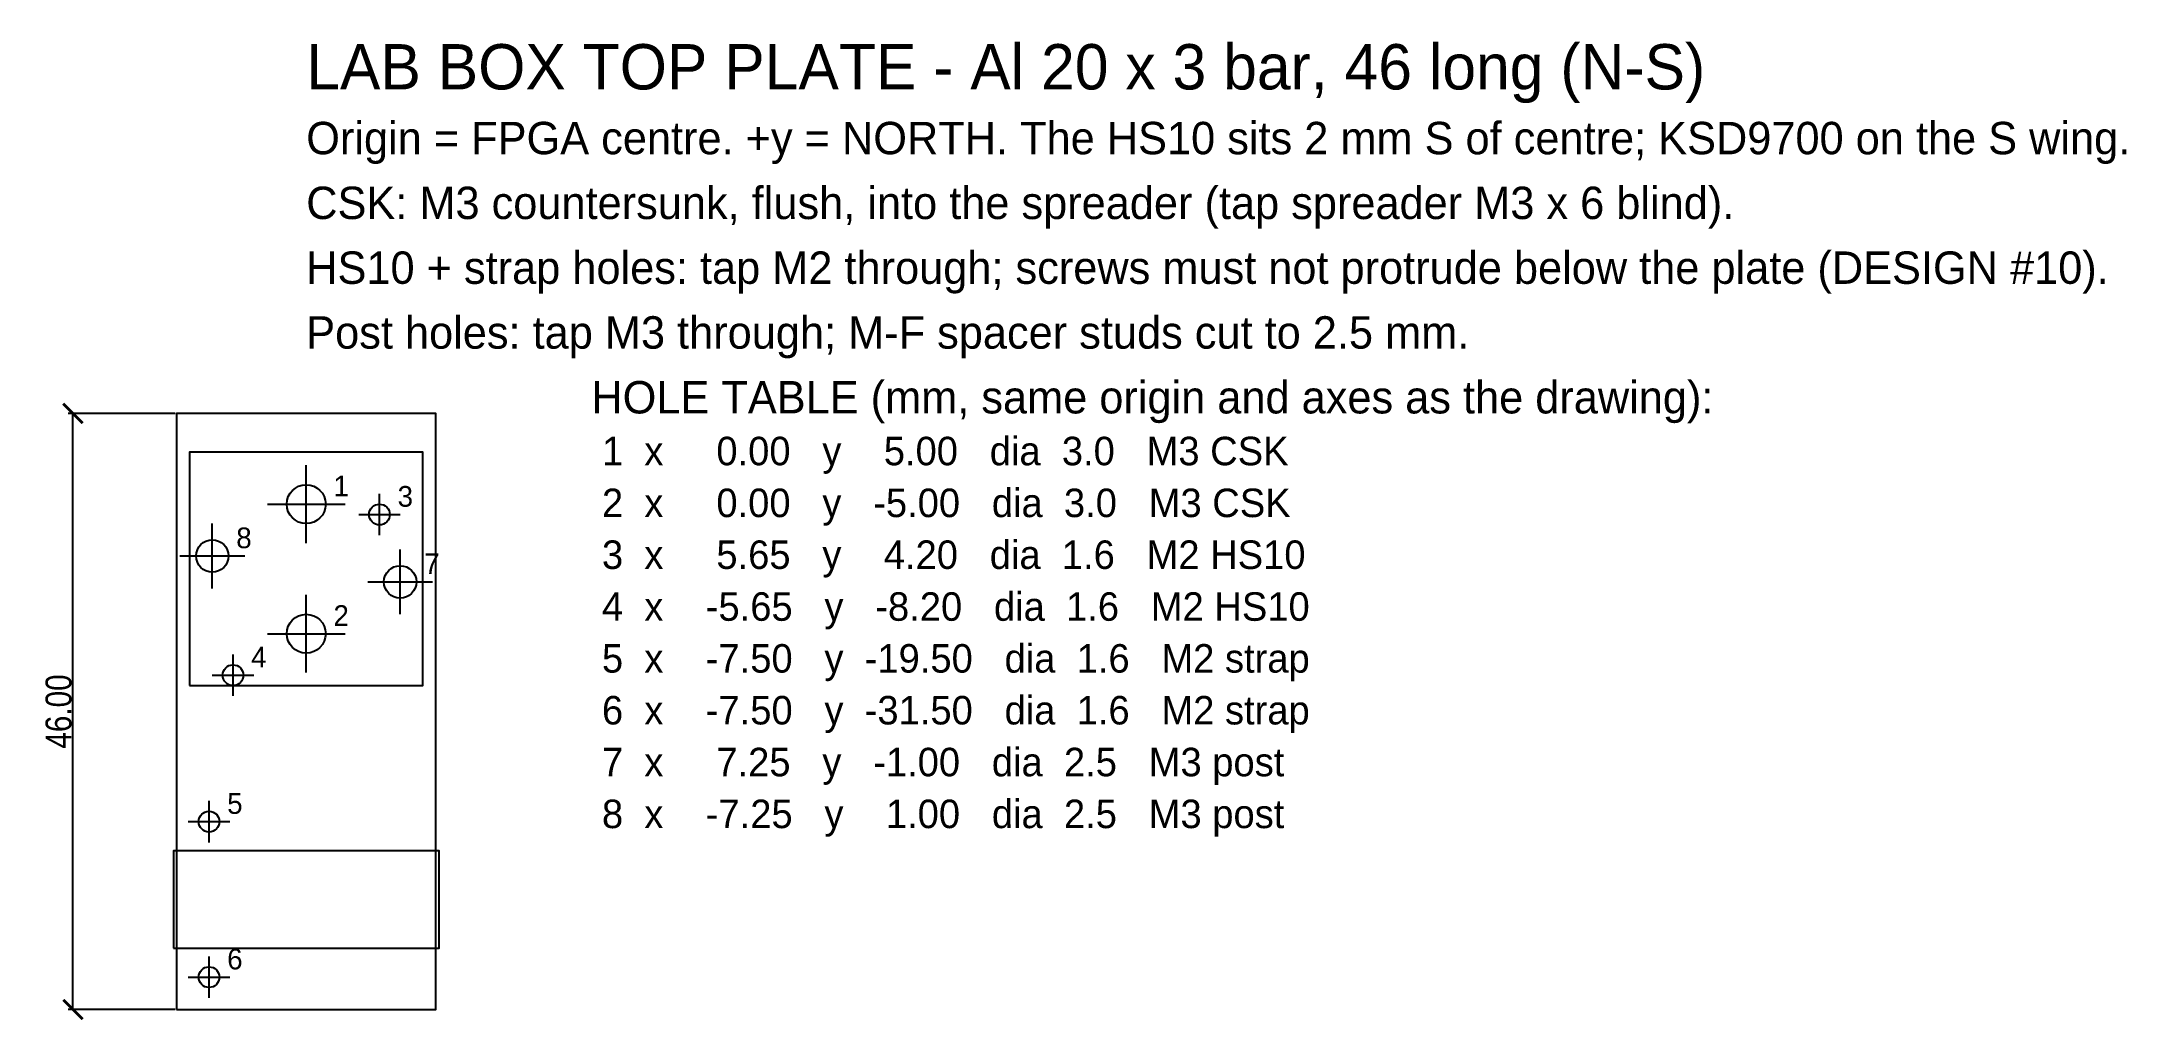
# Model space of a CAD drawing. Header units: millimetres. Extents: x -20 to 140, y -35 to 41.
import ezdxf

# ---------------------------------------------------------------- set-up
doc = ezdxf.new("R2010")
doc.units = ezdxf.units.MM
for name, color, linetype in [('DIM', 5, 'Continuous'), ('HIDDEN', 8, 'Continuous'), ('HOLES', 1, 'Continuous'), ('OUTLINE', 7, 'Continuous'), ('TEXT', 3, 'Continuous')]:
    doc.layers.add(name, color=color, linetype=linetype)
doc.styles.add('OpenSansCondensed-Light', font='OpenSansCondensed-Light.ttf')
doc.dimstyles.new('EZDXF', dxfattribs={"dimtxt": 0.25, "dimasz": 0.175, "dimexe": 0.375, "dimexo": 0.125, "dimgap": 0.1, "dimtad": 1, "dimlfac": 100, "dimzin": 12, "dimdsep": 46, "dimtxsty": 'OpenSansCondensed-Light', "dimblk": 'ARCHTICK', "dimcen": 2.5, "dimazin": 3, "dimtfac": 0.5, "dimtmove": 2, "dimatfit": 3})

# ---------------------------------------------------------------- blocks, each defined once
blk = doc.blocks.new('_ARCHTICK')
at = {"color": 0, "linetype": 'BYBLOCK', "const_width": 0.15}
blk.add_lwpolyline([(-0.5, -0.5), (0.5, 0.5)], dxfattribs=at)

msp = doc.modelspace()

# ---------------------------------------------------------------- linework, layer by layer
at = {"layer": 'HIDDEN'}
for p, q in [((0, 2), (0, 8)), ((-3, 5), (3, 5)), ((5.65, 2.6), (5.65, 5.8)), ((-7.25, -1.5), (-7.25, 3.5)), ((4.05, 4.2), (7.25, 4.2)), ((-9.75, 1), (-4.75, 1)), ((7.25, -3.5), (7.25, 1.5)), ((4.75, -1), (9.75, -1)), ((0, -8), (0, -2)), ((-3, -5), (3, -5)), ((-5.65, -9.8), (-5.65, -6.6)), ((-7.25, -8.2), (-4.05, -8.2)), ((-7.5, -21.1), (-7.5, -17.9)), ((-9.1, -19.5), (-5.9, -19.5)), ((-7.5, -33.1), (-7.5, -29.9)), ((-9.1, -31.5), (-5.9, -31.5))]:
    msp.add_line(p, q, dxfattribs=at)
for points in [[(-9, -9), (9, -9), (9, 9), (-9, 9)], [(-10.25, -29.25), (10.25, -29.25), (10.25, -21.75), (-10.25, -21.75)]]:
    msp.add_lwpolyline(points, close=True, dxfattribs=at)
at = {"layer": 'HOLES'}
for centre, radius in [((0, 5), 1.5), ((5.65, 4.2), 0.8), ((-7.25, 1), 1.25), ((7.25, -1), 1.25), ((0, -5), 1.5), ((-5.65, -8.2), 0.8), ((-7.5, -19.5), 0.8), ((-7.5, -31.5), 0.8)]:
    msp.add_circle(centre, radius, dxfattribs=at)
at = {"layer": 'OUTLINE'}
msp.add_lwpolyline([(-10, -34), (10, -34), (10, 12), (-10, 12)], close=True, dxfattribs=at)

# ---------------------------------------------------------------- texts
at = {"layer": 'TEXT'}
for s, height, p in [('LAB BOX TOP PLATE - Al 20 x 3 bar, 46 long (N-S)', 3.5, (0, 37)), ('Origin = FPGA centre. +y = NORTH. The HS10 sits 2 mm S of centre; KSD9700 on the S wing.', 2.5, (0, 32)), ('CSK: M3 countersunk, flush, into the spreader (tap spreader M3 x 6 blind).', 2.5, (0, 27)), ('HS10 + strap holes: tap M2 through; screws must not protrude below the plate (DESIGN #10).', 2.5, (0, 22)), ('Post holes: tap M3 through; M-F spacer studs cut to 2.5 mm.', 2.5, (0, 17)), ('HOLE TABLE (mm, same origin and axes as the drawing):', 2.5, (22, 12)), (' 1  x     0.00   y    5.00   dia  3.0   M3 CSK', 2.2, (22, 8)), ('1', 1.6, (2.1, 5.6)), ('3', 1.6, (7.05, 4.8)), (' 2  x     0.00   y   -5.00   dia  3.0   M3 CSK', 2.2, (22, 4)), ('8', 1.6, (-5.4, 1.6)), (' 3  x     5.65   y    4.20   dia  1.6   M2 HS10', 2.2, (22, 0)), ('7', 1.6, (9.1, -0.4)), ('2', 1.6, (2.1, -4.4)), (' 4  x    -5.65   y   -8.20   dia  1.6   M2 HS10', 2.2, (22, -4)), ('4', 1.6, (-4.25, -7.6)), (' 5  x    -7.50   y  -19.50   dia  1.6   M2 strap', 2.2, (22, -8)), (' 6  x    -7.50   y  -31.50   dia  1.6   M2 strap', 2.2, (22, -12)), (' 7  x     7.25   y   -1.00   dia  2.5   M3 post', 2.2, (22, -16)), ('5', 1.6, (-6.1, -18.9)), (' 8  x    -7.25   y    1.00   dia  2.5   M3 post', 2.2, (22, -20)), ('6', 1.6, (-6.1, -30.9))]:
    msp.add_text(s, height=height, dxfattribs=at).set_placement(p)

# ---------------------------------------------------------------- dimensions: what is measured, and where the dimension line sits
at = {"layer": 'DIM'}
msp.add_linear_dim(base=(-18, -34), p1=(-10, -34), p2=(-10, 12), angle=90, text='46.00', dimstyle='EZDXF', override={"dimtxt": 2, "dimasz": 1.5}, dxfattribs=at).render()

doc.saveas('drawing.dxf')
